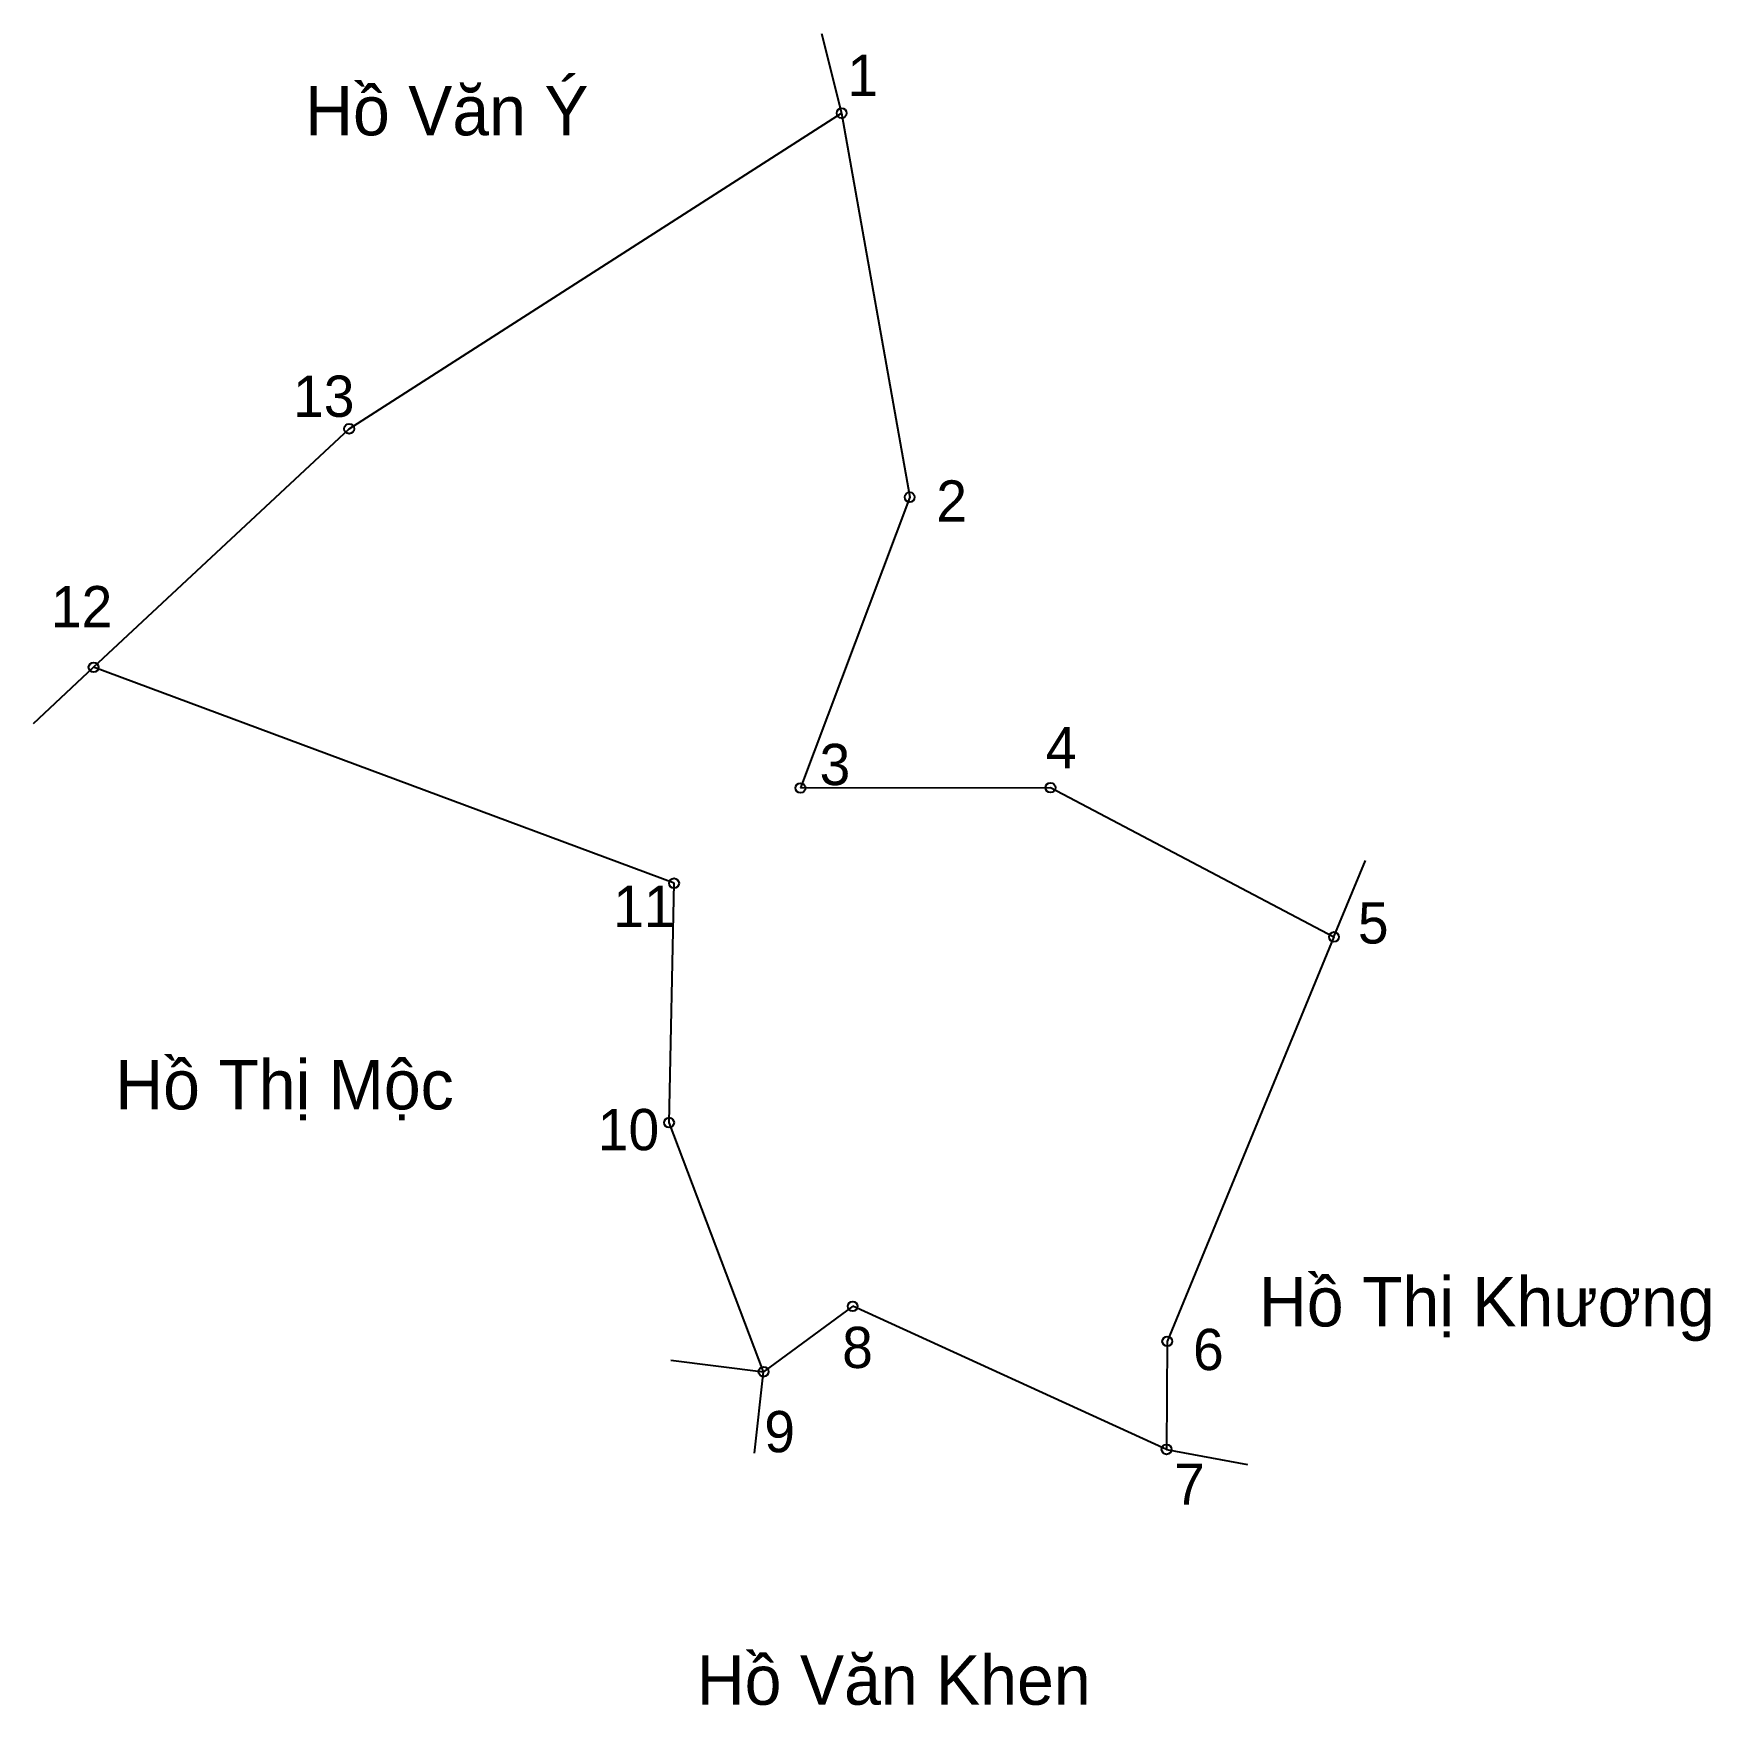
# Model space of a CAD drawing. Extents: x 547109 to 547345, y 1826108 to 1826343.
import ezdxf

# ---------------------------------------------------------------- set-up
doc = ezdxf.new("R2010")
doc.units = 0
for name, color, linetype in [('CanhThua', 7, 'Continuous'), ('MocDinhThua', 7, 'Continuous'), ('RauThua', 7, 'Continuous'), ('SoHieuDinhThua', 7, 'Continuous'), ('TenChuLanCan', 7, 'Continuous')]:
    doc.layers.add(name, color=color, linetype=linetype)

msp = doc.modelspace()

# ---------------------------------------------------------------- linework, layer by layer
at = {"layer": 'CanhThua'}
for p, q in [((547153.72, 1826287.37), (547223.08, 1826331.83)), ((547223.08, 1826331.83), (547232.67, 1826277.73)), ((547117.72, 1826253.77), (547153.72, 1826287.37)), ((547232.67, 1826277.73), (547217.28, 1826236.77)), ((547199.48, 1826223.35), (547117.72, 1826253.77)), ((547217.28, 1826236.77), (547252.5, 1826236.82)), ((547252.5, 1826236.82), (547292.43, 1826215.79)), ((547198.78, 1826189.64), (547199.48, 1826223.35)), ((547292.43, 1826215.79), (547268.95, 1826158.83)), ((547212.08, 1826154.55), (547198.78, 1826189.64)), ((547224.64, 1826163.76), (547212.08, 1826154.55)), ((547268.85, 1826143.61), (547224.64, 1826163.76)), ((547268.95, 1826158.83), (547268.85, 1826143.61))]:
    msp.add_line(p, q, dxfattribs=at)
at = {"layer": 'MocDinhThua'}
for centre in [(547223.08, 1826331.83), (547153.72, 1826287.37), (547232.67, 1826277.73), (547117.72, 1826253.77), (547217.28, 1826236.77), (547252.5, 1826236.82), (547199.48, 1826223.35), (547292.43, 1826215.79), (547198.78, 1826189.64), (547224.64, 1826163.76), (547268.95, 1826158.83), (547212.08, 1826154.55), (547268.85, 1826143.61)]:
    msp.add_circle(centre, 0.697, dxfattribs=at)
at = {"layer": 'RauThua'}
for p, q in [((547220.23, 1826343.04), (547223.08, 1826331.83)), ((547109.26, 1826245.87), (547117.72, 1826253.77)), ((547292.43, 1826215.79), (547296.88, 1826226.58)), ((547199.03, 1826156.2), (547212.08, 1826154.55)), ((547210.79, 1826143.06), (547212.08, 1826154.55)), ((547268.85, 1826143.61), (547280.26, 1826141.49))]:
    msp.add_line(p, q, dxfattribs=at)

# ---------------------------------------------------------------- texts
at = {"layer": 'SoHieuDinhThua'}
for s, height, p in [('1', 5.81, (547223.9, 1826334.24)), ('13', 5.811, (547145.82, 1826289.05)), ('2', 5.81, (547236.42, 1826274.29)), ('12', 5.811, (547111.71, 1826259.41)), ('4', 5.81, (547251.84, 1826239.56)), ('3', 5.81, (547219.98, 1826237.18)), ('11', 5.811, (547190.91, 1826217.18)), ('5', 5.81, (547295.8, 1826214.86)), ('10', 5.811, (547188.74, 1826185.75)), ('8', 5.81, (547223.16, 1826155.07)), ('6', 5.81, (547272.58, 1826154.78)), ('9', 5.81, (547212.19, 1826143.21)), ('7', 5.81, (547269.91, 1826135.81))]:
    msp.add_text(s, height=height, dxfattribs=at).set_placement(p)
at = {"layer": 'TenChuLanCan'}
for s, height, p in [('Hồ Văn Ý', 6.973, (547147.52, 1826328.7)), ('Hồ Thị Mộc', 6.973, (547120.78, 1826191.5)), ('Hồ Thị Khương', 6.9729, (547281.87, 1826160.93)), ('Hồ Văn Khen', 6.9729, (547202.69, 1826107.64))]:
    msp.add_text(s, height=height, dxfattribs=at).set_placement(p)

doc.saveas('drawing.dxf')
